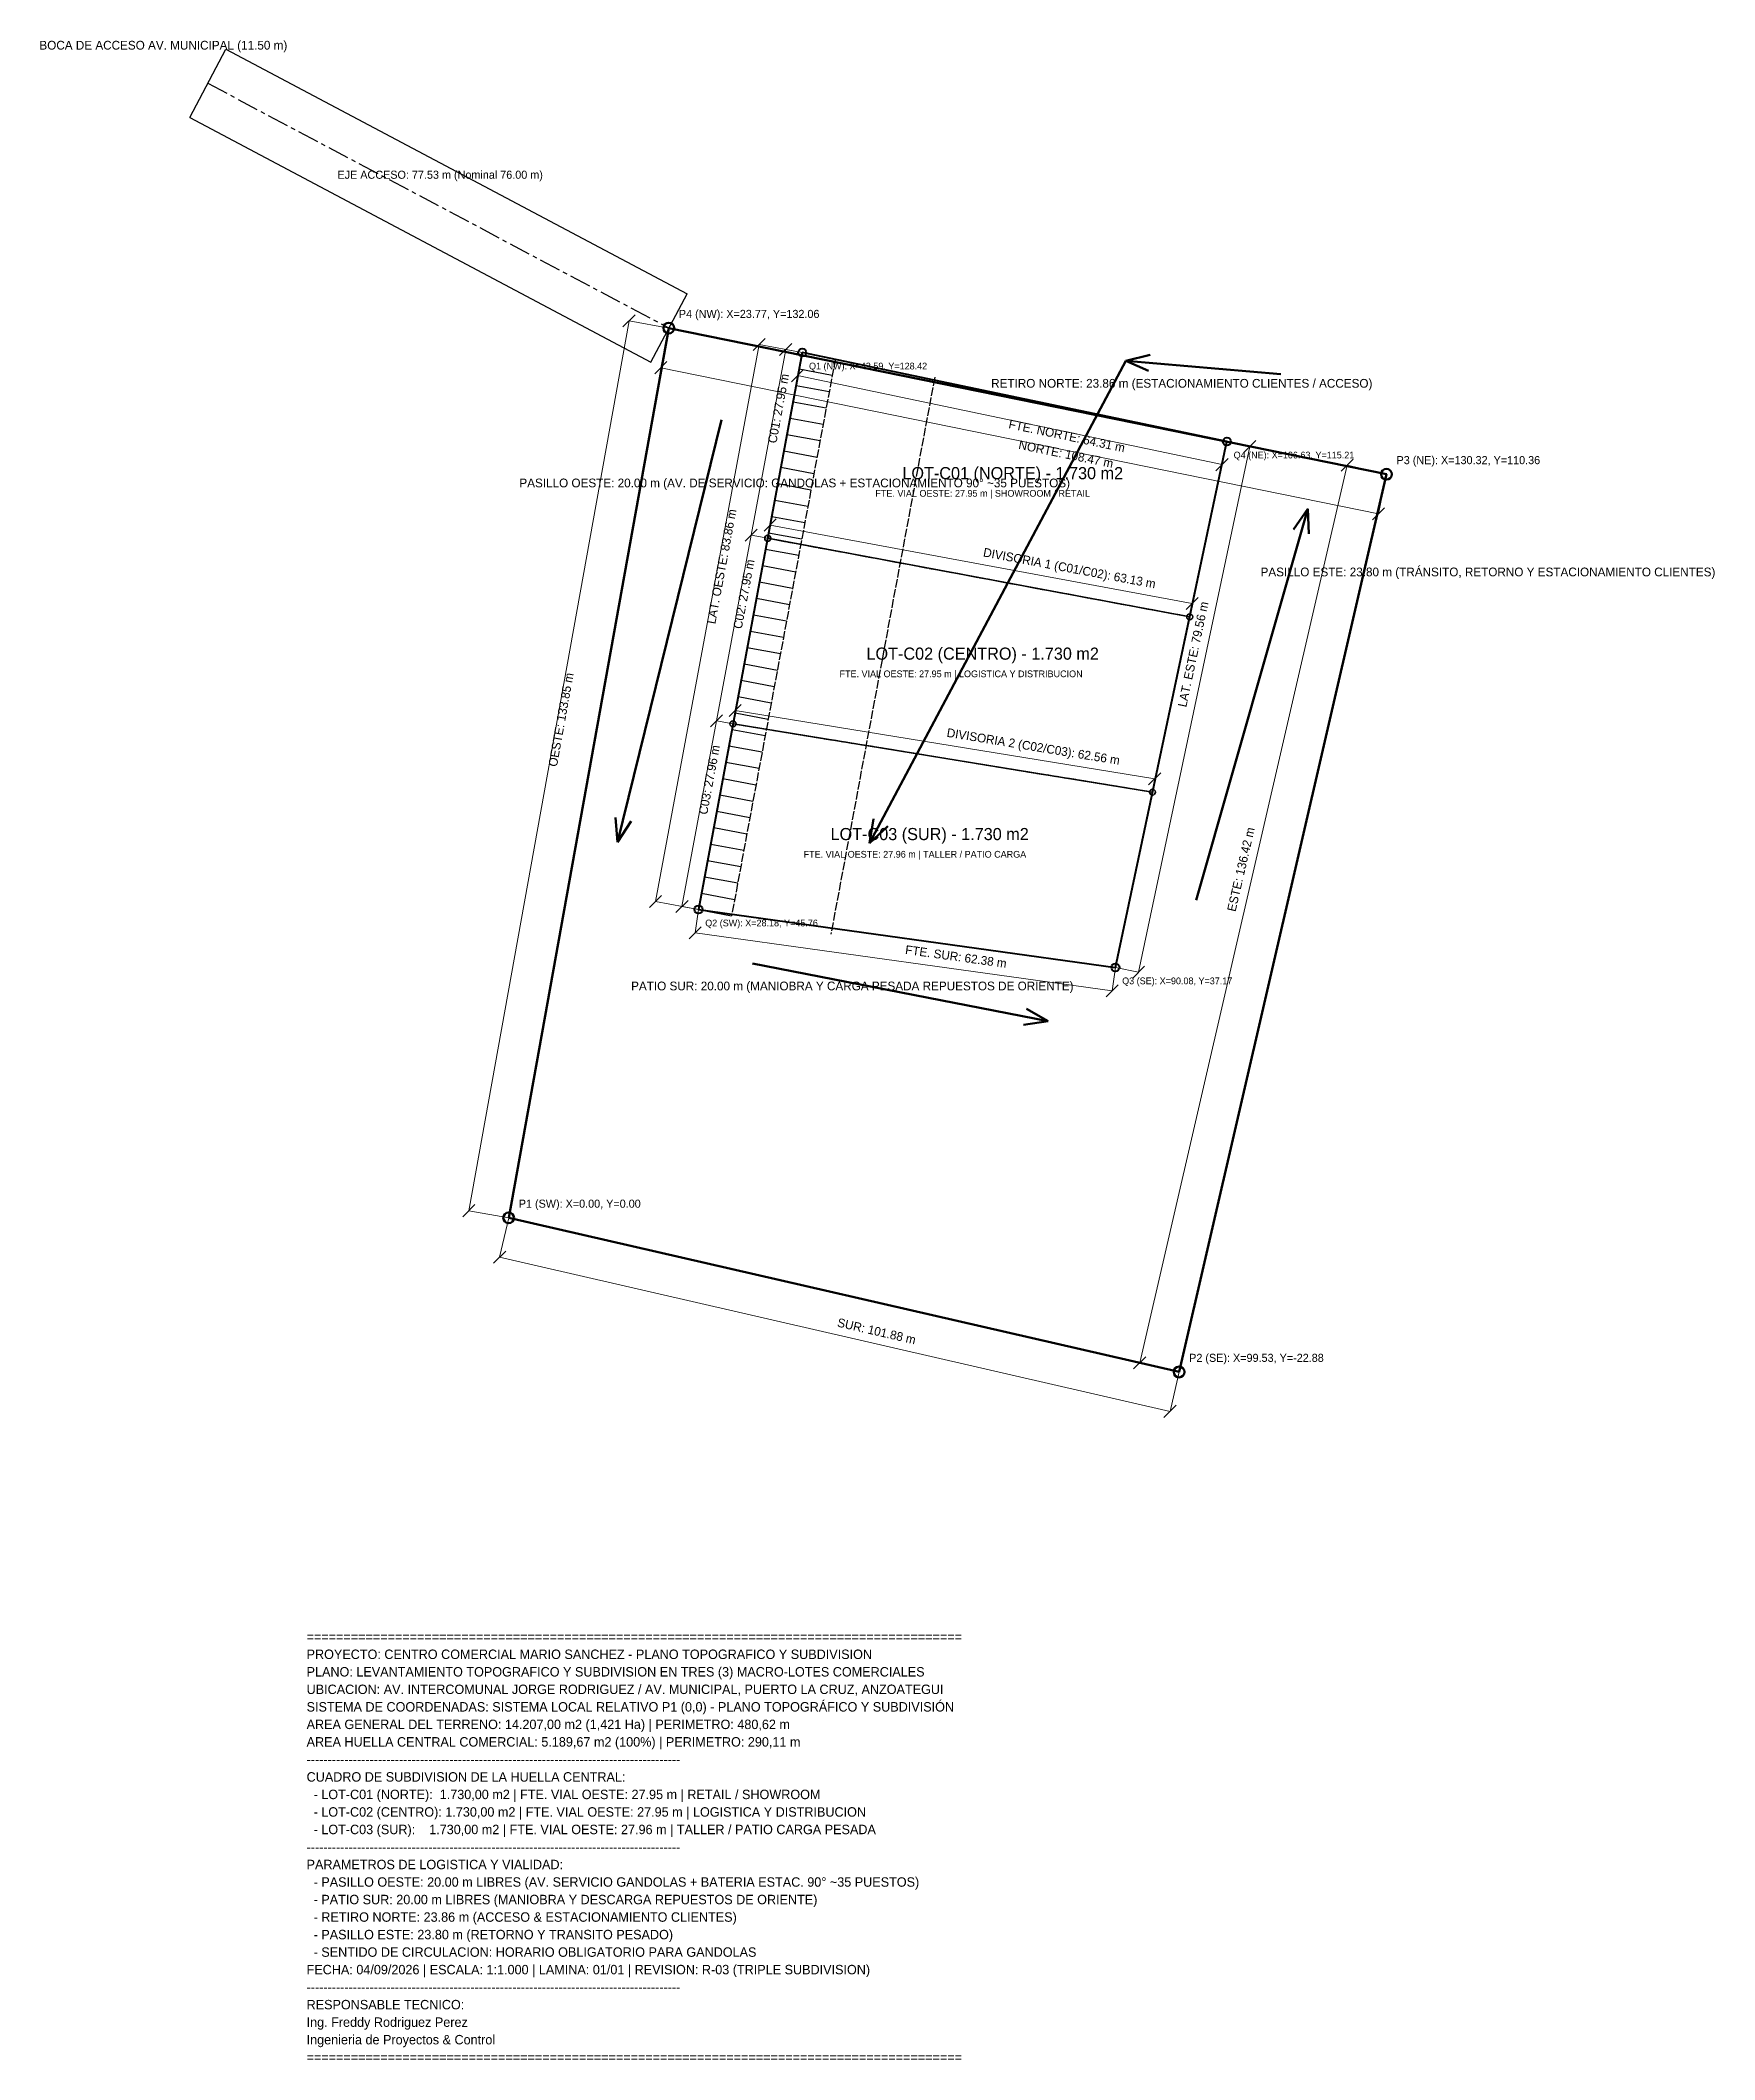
# Model space of a CAD drawing. Header units: metres. Extents: x -70 to 179, y -125 to 175.
import ezdxf

# ---------------------------------------------------------------- set-up
doc = ezdxf.new("R2010")
doc.units = ezdxf.units.M
doc.linetypes.add('CENTER', pattern=[5.08, 3.175, -0.635, 0.635, -0.635])
doc.linetypes.add('DASHED', pattern=[1.524, 1.27, -0.254])
for name, color, linetype, lineweight in [('0_ACCESO_VIAL', 6, 'Continuous', 30), ('0_CIRCULACION_GANDOLAS', 3, 'Continuous', 50), ('0_COTAS_METRICAS', 1, 'Continuous', 18), ('0_CUADRO_TECNICO', 7, 'Continuous', 30), ('0_DIVISORIAS_INTERNAS', 1, 'Continuous', 35), ('0_ESTACIONAMIENTOS', 3, 'Continuous', 25), ('0_HUELLA_CENTRAL', 2, 'Continuous', 40), ('0_POLIGONO_GENERAL', 4, 'Continuous', 50), ('0_TEXTOS_COTAS', 7, 'Continuous', 25), ('SUBDIVISION_LOT_C01', 30, 'Continuous', 35), ('SUBDIVISION_LOT_C02', 140, 'Continuous', 35), ('SUBDIVISION_LOT_C03', 210, 'Continuous', 35)]:
    doc.layers.add(name, color=color, linetype=linetype, lineweight=lineweight)

msp = doc.modelspace()

# ---------------------------------------------------------------- linework, layer by layer
at = {"layer": '0_ACCESO_VIAL'}
for p, q in [((-47.36, 163.31), (-41.97, 173.47)), ((-41.97, 173.47), (26.51, 137.14)), ((-47.36, 163.31), (21.12, 126.98)), ((21.12, 126.98), (26.51, 137.14))]:
    msp.add_line(p, q, dxfattribs=at)
at = {"layer": '0_ACCESO_VIAL', "linetype": 'CENTER'}
msp.add_line((-44.67, 168.39), (23.82, 132.06), dxfattribs=at)
at = {"layer": '0_CIRCULACION_GANDOLAS', "lineweight": 50}
for p, q in [((91.63, 127.21), (53.59, 55.59)), ((91.63, 127.21), (95.22, 128.11)), ((114.63, 125.21), (91.63, 127.21)), ((91.63, 127.21), (95.01, 125.72)), ((31.59, 118.42), (16.18, 55.76)), ((102.08, 47.17), (118.63, 105.21)), ((118.63, 105.21), (116.52, 102.18)), ((118.63, 105.21), (118.82, 101.52)), ((16.18, 55.76), (15.85, 59.44)), ((16.18, 55.76), (18.18, 58.87)), ((53.59, 55.59), (54.17, 59.24)), ((53.59, 55.59), (56.29, 58.11)), ((36.18, 37.76), (80.08, 29.17)), ((80.08, 29.17), (76.87, 31.02)), ((80.08, 29.17), (76.41, 28.66))]:
    msp.add_line(p, q, dxfattribs=at)
at = {"layer": '0_COTAS_METRICAS'}
for p, q in [((17.87, 133.12), (-5.91, 1.06)), ((16.97, 132.22), (18.77, 134.02)), ((23.77, 132.06), (17.87, 133.12)), ((23.77, 132.06), (22.58, 126.18)), ((37.2, 129.61), (21.79, 46.95)), ((41.13, 128.88), (36, 101.32)), ((36.3, 128.71), (38.1, 130.51)), ((43.59, 128.42), (37.2, 129.61)), ((40.23, 127.98), (42.03, 129.78)), ((43.59, 128.42), (41.13, 128.88)), ((21.68, 125.28), (23.48, 127.08)), ((129.13, 104.48), (22.58, 126.18)), ((41.97, 124.1), (43.77, 125.9)), ((43.59, 128.42), (42.87, 125)), ((105.91, 111.79), (42.87, 125)), ((93.5, 36.44), (110.05, 114.49)), ((106.63, 115.21), (105.91, 111.79)), ((106.63, 115.21), (110.05, 114.49)), ((109.15, 113.59), (110.95, 115.39)), ((93.69, -21.53), (124.48, 111.71)), ((105.01, 110.89), (106.81, 112.69)), ((123.58, 110.81), (125.38, 112.61)), ((130.32, 110.36), (124.48, 111.71)), ((130.32, 110.36), (129.13, 104.48)), ((128.23, 103.58), (130.03, 105.38)), ((35.1, 100.42), (36.9, 102.22)), ((35.1, 100.42), (36.9, 102.22)), ((37.92, 101.93), (39.72, 103.73)), ((38.46, 100.86), (38.82, 102.83)), ((38.82, 102.83), (101.48, 91.17)), ((36, 101.32), (30.86, 73.77)), ((38.46, 100.86), (36, 101.32)), ((38.46, 100.86), (36, 101.32)), ((100.58, 90.27), (102.38, 92.07)), ((101.12, 89.2), (101.48, 91.17)), ((32.73, 74.39), (34.53, 76.19)), ((33.31, 73.32), (33.63, 75.29)), ((33.63, 75.29), (95.91, 65.15)), ((30.86, 73.77), (25.73, 46.21)), ((29.96, 72.87), (31.76, 74.67)), ((29.96, 72.87), (31.76, 74.67)), ((33.31, 73.32), (30.86, 73.77)), ((33.31, 73.32), (30.86, 73.77)), ((95.01, 64.25), (96.81, 66.05)), ((95.59, 63.18), (95.91, 65.15)), ((20.89, 46.05), (22.69, 47.85)), ((28.18, 45.76), (21.79, 46.95)), ((24.83, 45.31), (26.63, 47.11)), ((28.18, 45.76), (25.73, 46.21)), ((28.18, 45.76), (27.7, 42.29)), ((26.8, 41.39), (28.6, 43.19)), ((27.7, 42.29), (89.6, 33.7)), ((90.08, 37.17), (89.6, 33.7)), ((90.08, 37.17), (93.5, 36.44)), ((92.6, 35.54), (94.4, 37.34)), ((88.7, 32.8), (90.5, 34.6)), ((-6.81, 0.16), (-5.01, 1.96)), ((0, 0), (-5.91, 1.06)), ((0, 0), (-1.34, -5.85)), ((-2.24, -6.75), (-0.44, -4.95)), ((-1.34, -5.85), (98.19, -28.73)), ((92.79, -22.43), (94.59, -20.63)), ((99.53, -22.88), (93.69, -21.53)), ((99.53, -22.88), (98.19, -28.73)), ((97.29, -29.63), (99.09, -27.83))]:
    msp.add_line(p, q, dxfattribs=at)
at = {"layer": '0_DIVISORIAS_INTERNAS', "linetype": 'DASHED'}
for p, q in [((38.46, 100.86), (101.12, 89.2)), ((33.31, 73.32), (95.59, 63.18))]:
    msp.add_line(p, q, dxfattribs=at)
at = {"layer": '0_DIVISORIAS_INTERNAS'}
for centre in [(38.46, 100.86), (101.12, 89.2), (33.31, 73.32), (95.59, 63.18)]:
    msp.add_circle(centre, 0.45, dxfattribs=at)
at = {"layer": '0_ESTACIONAMIENTOS', "linetype": 'DASHED'}
for p, q in [((48.5, 127.51), (33.1, 44.84)), ((63.25, 124.76), (47.84, 42.09))]:
    msp.add_line(p, q, dxfattribs=at)
at = {"layer": '0_ESTACIONAMIENTOS'}
for p, q in [((43.13, 125.99), (48.05, 125.08)), ((43.59, 128.42), (48.5, 127.51)), ((42.68, 123.56), (47.59, 122.64)), ((42.23, 121.13), (47.14, 120.21)), ((41.77, 118.7), (46.69, 117.78)), ((41.32, 116.27), (46.24, 115.35)), ((40.41, 111.4), (45.33, 110.49)), ((40.87, 113.83), (45.78, 112.92)), ((39.96, 108.97), (44.88, 108.06)), ((39.51, 106.54), (44.42, 105.62)), ((39.06, 104.11), (43.97, 103.19)), ((38.15, 99.25), (43.06, 98.33)), ((38.6, 101.68), (43.52, 100.76)), ((37.7, 96.81), (42.61, 95.9)), ((37.24, 94.38), (42.16, 93.47)), ((36.79, 91.95), (41.71, 91.04)), ((35.88, 87.09), (40.8, 86.17)), ((36.34, 89.52), (41.25, 88.61)), ((35.43, 84.66), (40.35, 83.74)), ((34.98, 82.23), (39.89, 81.31)), ((34.53, 79.8), (39.44, 78.88)), ((33.62, 74.93), (38.53, 74.02)), ((34.07, 77.36), (38.99, 76.45)), ((33.17, 72.5), (38.08, 71.59)), ((32.71, 70.07), (37.63, 69.15)), ((32.26, 67.64), (37.18, 66.72)), ((31.81, 65.21), (36.72, 64.29)), ((30.9, 60.34), (35.82, 59.43)), ((31.35, 62.78), (36.27, 61.86)), ((30.45, 57.91), (35.36, 57)), ((29.99, 55.48), (34.91, 54.57)), ((29.54, 53.05), (34.46, 52.14)), ((28.64, 48.19), (33.55, 47.27)), ((29.09, 50.62), (34, 49.7)), ((28.18, 45.76), (33.1, 44.84))]:
    msp.add_line(p, q, dxfattribs=at)
at = {"layer": '0_HUELLA_CENTRAL'}
msp.add_lwpolyline([(43.59, 128.42), (28.18, 45.76), (90.08, 37.17), (106.63, 115.21)], close=True, dxfattribs=at)
for centre in [(43.59, 128.42), (106.63, 115.21), (28.18, 45.76), (90.08, 37.17)]:
    msp.add_circle(centre, 0.6, dxfattribs=at)
at = {"layer": '0_POLIGONO_GENERAL'}
msp.add_lwpolyline([(0, 0), (99.53, -22.88), (130.32, 110.36), (23.77, 132.06)], close=True, dxfattribs=at)
for centre in [(23.77, 132.06), (130.32, 110.36), (0, 0), (99.53, -22.88)]:
    msp.add_circle(centre, 0.8, dxfattribs=at)
at = {"layer": 'SUBDIVISION_LOT_C01'}
msp.add_lwpolyline([(43.59, 128.42), (38.46, 100.86), (101.12, 89.2), (106.63, 115.21)], close=True, dxfattribs=at)
at = {"layer": 'SUBDIVISION_LOT_C02'}
msp.add_lwpolyline([(38.46, 100.86), (33.31, 73.32), (95.59, 63.18), (101.12, 89.2)], close=True, dxfattribs=at)
at = {"layer": 'SUBDIVISION_LOT_C03'}
msp.add_lwpolyline([(33.31, 73.32), (28.18, 45.76), (90.08, 37.17), (95.59, 63.18)], close=True, dxfattribs=at)

# ---------------------------------------------------------------- texts
at = {"layer": '0_CUADRO_TECNICO'}
for s, p in [('=========================================================================================', (-30, -62.88)), ('PROYECTO: CENTRO COMERCIAL MARIO SANCHEZ - PLANO TOPOGRAFICO Y SUBDIVISION', (-30, -65.48)), ('PLANO: LEVANTAMIENTO TOPOGRAFICO Y SUBDIVISION EN TRES (3) MACRO-LOTES COMERCIALES', (-30, -68.08)), ('SISTEMA DE COORDENADAS: SISTEMA LOCAL RELATIVO P1 (0,0) - PLANO TOPOGRÁFICO Y SUBDIVISIÓN', (-30, -73.28)), ('UBICACION: AV. INTERCOMUNAL JORGE RODRIGUEZ / AV. MUNICIPAL, PUERTO LA CRUZ, ANZOATEGUI', (-30, -70.68)), ('AREA GENERAL DEL TERRENO: 14.207,00 m2 (1,421 Ha) | PERIMETRO: 480,62 m', (-30, -75.88)), ('AREA HUELLA CENTRAL COMERCIAL: 5.189,67 m2 (100%) | PERIMETRO: 290,11 m', (-30, -78.48)), ('-----------------------------------------------------------------------------------------', (-30, -81.08)), ('CUADRO DE SUBDIVISION DE LA HUELLA CENTRAL:', (-30, -83.68)), ('  - LOT-C01 (NORTE):  1.730,00 m2 | FTE. VIAL OESTE: 27.95 m | RETAIL / SHOWROOM', (-30, -86.28)), ('  - LOT-C02 (CENTRO): 1.730,00 m2 | FTE. VIAL OESTE: 27.95 m | LOGISTICA Y DISTRIBUCION', (-30, -88.88)), ('  - LOT-C03 (SUR):    1.730,00 m2 | FTE. VIAL OESTE: 27.96 m | TALLER / PATIO CARGA PESADA', (-30, -91.48)), ('-----------------------------------------------------------------------------------------', (-30, -94.08)), ('PARAMETROS DE LOGISTICA Y VIALIDAD:', (-30, -96.68)), ('  - PASILLO OESTE: 20.00 m LIBRES (AV. SERVICIO GANDOLAS + BATERIA ESTAC. 90° ~35 PUESTOS)', (-30, -99.28)), ('  - PATIO SUR: 20.00 m LIBRES (MANIOBRA Y DESCARGA REPUESTOS DE ORIENTE)', (-30, -101.88)), ('  - RETIRO NORTE: 23.86 m (ACCESO & ESTACIONAMIENTO CLIENTES)', (-30, -104.48)), ('  - PASILLO ESTE: 23.80 m (RETORNO Y TRANSITO PESADO)', (-30, -107.08)), ('FECHA: 04/09/2026 | ESCALA: 1:1.000 | LAMINA: 01/01 | REVISION: R-03 (TRIPLE SUBDIVISION)', (-30, -112.28)), ('  - SENTIDO DE CIRCULACION: HORARIO OBLIGATORIO PARA GANDOLAS', (-30, -109.68)), ('-----------------------------------------------------------------------------------------', (-30, -114.88)), ('RESPONSABLE TECNICO:', (-30, -117.48)), ('Ing. Freddy Rodriguez Perez', (-30, -120.08)), ('Ingenieria de Proyectos & Control', (-30, -122.68)), ('=========================================================================================', (-30, -125.28))]:
    msp.add_text(s, height=1.4, dxfattribs=at).set_placement(p)
at = {"layer": '0_TEXTOS_COTAS'}
for s, height, p in [('BOCA DE ACCESO AV. MUNICIPAL (11.50 m)', 1.3, (-69.67, 173.39)), ('EJE ACCESO: 77.53 m (Nominal 76.00 m)', 1.2, (-25.42, 154.22)), ('P4 (NW): X=23.77, Y=132.06', 1.2, (25.27, 133.56)), ('Q1 (NW): X=43.59, Y=128.42', 1, (44.59, 125.92)), ('RETIRO NORTE: 23.86 m (ESTACIONAMIENTO CLIENTES / ACCESO)', 1.3, (71.63, 123.21)), ('Q4 (NE): X=106.63, Y=115.21', 1, (107.63, 112.71)), ('P3 (NE): X=130.32, Y=110.36', 1.2, (131.82, 111.86)), ('PASILLO OESTE: 20.00 m (AV. DE SERVICIO: GANDOLAS + ESTACIONAMIENTO 90° ~35 PUESTOS)', 1.3, (1.59, 108.42)), ('FTE. VIAL OESTE: 27.95 m | SHOWROOM / RETAIL', 1, (54.45, 107.03)), ('PASILLO ESTE: 23.80 m (TRÁNSITO, RETORNO Y ESTACIONAMIENTO CLIENTES)', 1.3, (111.63, 95.21)), ('FTE. VIAL OESTE: 27.95 m | LOGISTICA Y DISTRIBUCION', 1, (49.12, 80.24)), ('FTE. VIAL OESTE: 27.96 m | TALLER / PATIO CARGA', 1, (43.79, 53.46)), ('Q2 (SW): X=28.18, Y=45.76', 1, (29.18, 43.26)), ('PATIO SUR: 20.00 m (MANIOBRA Y CARGA PESADA REPUESTOS DE ORIENTE)', 1.3, (18.18, 33.76)), ('Q3 (SE): X=90.08, Y=37.17', 1, (91.08, 34.67)), ('P1 (SW): X=0.00, Y=0.00', 1.2, (1.5, 1.5)), ('P2 (SE): X=99.53, Y=-22.88', 1.2, (101.03, -21.38))]:
    msp.add_text(s, height=height, dxfattribs=at).set_placement(p)
for s, rotation, p in [('C01: 27.95 m', 79.4543, (39.74, 114.88)), ('FTE. NORTE: 64.31 m', -11.8322, (74.14, 117.22)), ('NORTE: 108.47 m', -11.512, (75.61, 114.15)), ('LAT. OESTE: 83.86 m', 79.4454, (30.67, 88.06)), ('DIVISORIA 1 (C01/C02): 63.13 m', -10.5415, (70.37, 98.18)), ('C02: 27.95 m', 79.4278, (34.61, 87.33)), ('LAT. ESTE: 79.56 m', 78.0258, (100.6, 75.71)), ('OESTE: 133.85 m', 79.7941, (7.16, 66.88)), ('DIVISORIA 2 (C02/C03): 62.56 m', -9.2435, (64.97, 71.41)), ('C03: 27.96 m', 79.4542, (29.47, 59.77)), ('ESTE: 136.42 m', 76.9886, (107.91, 45.36)), ('FTE. SUR: 62.38 m', -7.8996, (58.81, 39.18)), ('SUR: 101.88 m', -12.9471, (48.69, -16.12))]:
    msp.add_text(s, height=1.3, rotation=rotation, dxfattribs=at).set_placement(p)
at = {"layer": 'SUBDIVISION_LOT_C01'}
msp.add_text('LOT-C01 (NORTE) - 1.730 m2', height=1.8, dxfattribs=at).set_placement((58.45, 109.63))
at = {"layer": 'SUBDIVISION_LOT_C02'}
msp.add_text('LOT-C02 (CENTRO) - 1.730 m2', height=1.8, dxfattribs=at).set_placement((53.12, 82.84))
at = {"layer": 'SUBDIVISION_LOT_C03'}
msp.add_text('LOT-C03 (SUR) - 1.730 m2', height=1.8, dxfattribs=at).set_placement((47.79, 56.06))

doc.saveas('drawing.dxf')
